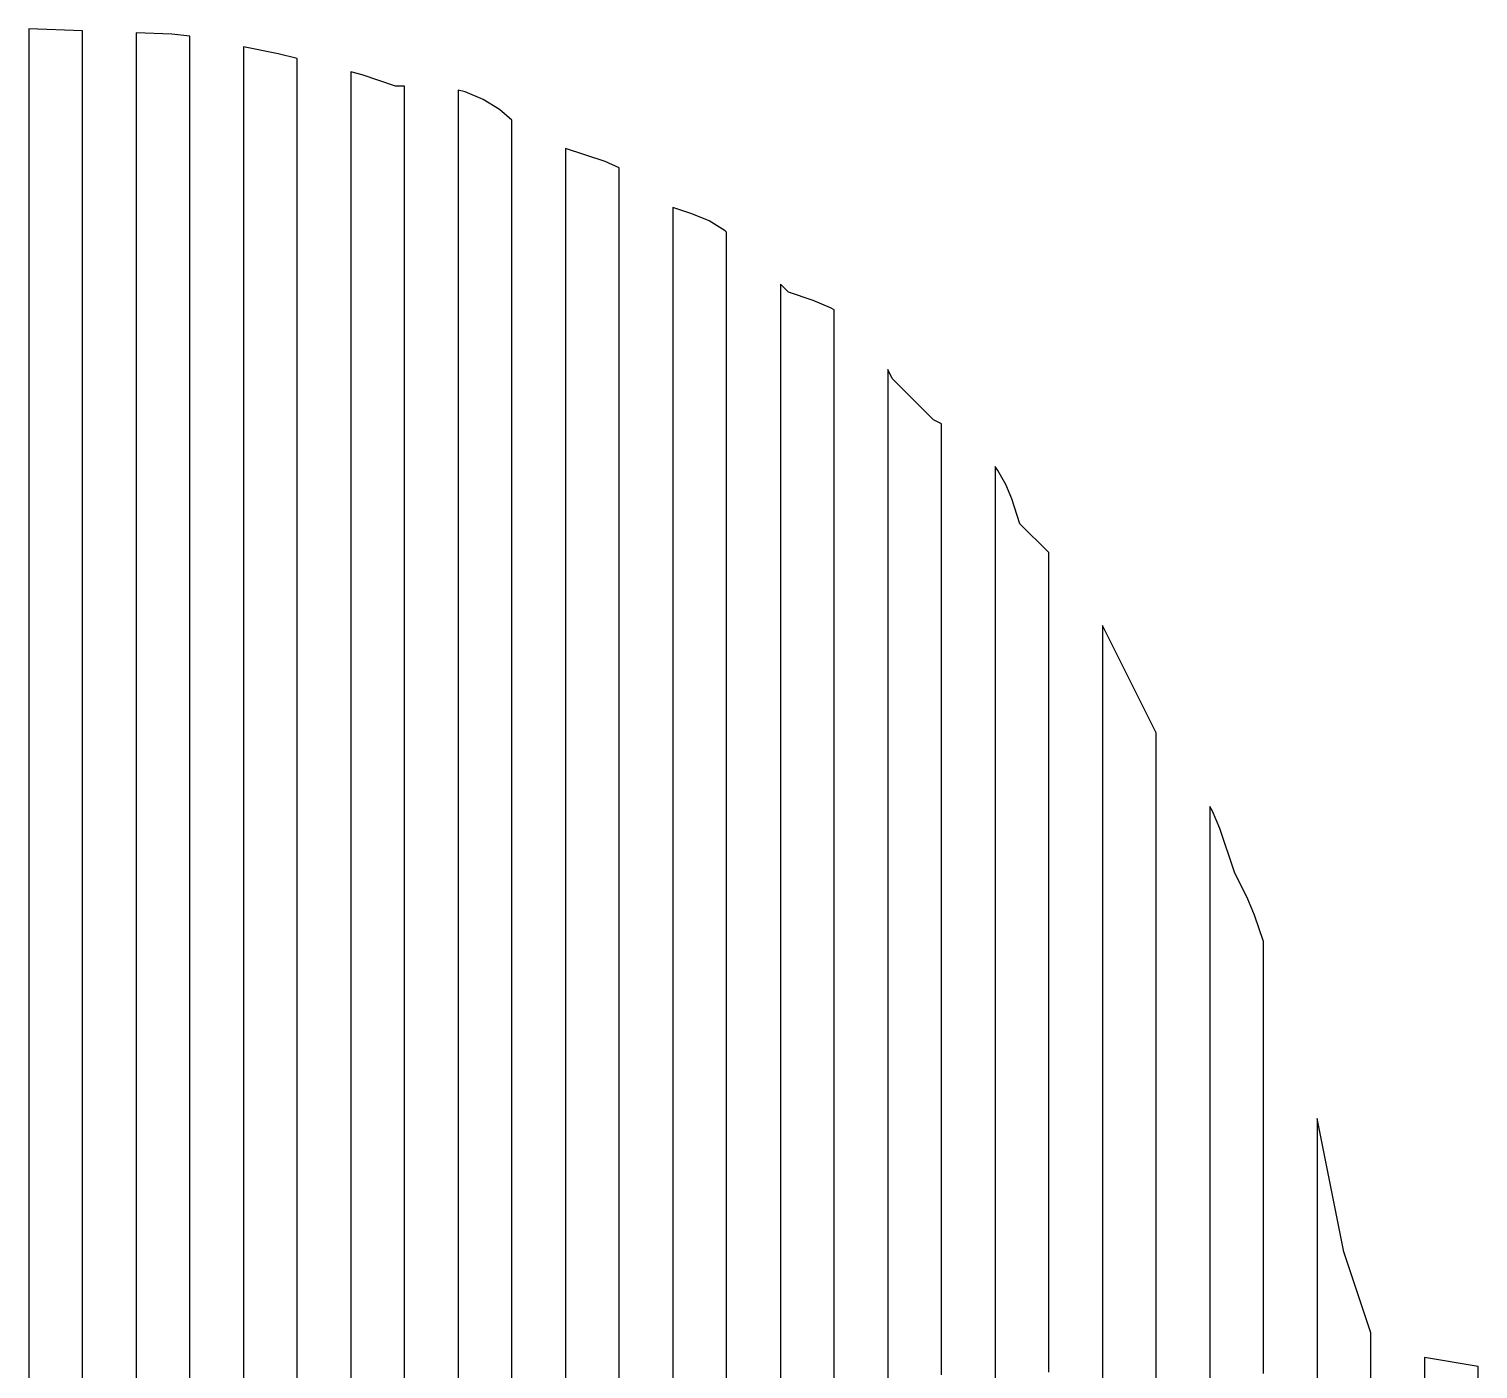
# Model space of a CAD drawing. Header units: millimetres. Extents: x -6 to 1890, y -8 to 898.
# Drawn here: x 1685.6 to 1793.6, y 642.5 to 742.4 of the extents above; entities that cross this region are included whole.
import ezdxf

# ---------------------------------------------------------------- set-up
doc = ezdxf.new("R2010")
doc.units = ezdxf.units.MM
doc.layers.add('PASSADAS_COMPLETAS', color=1, linetype='CONTINUOUS')
doc.layers.add('PECAS_2D', color=3, linetype='CONTINUOUS')

msp = doc.modelspace()

# ---------------------------------------------------------------- linework, layer by layer
at = {"layer": 'PASSADAS_COMPLETAS'}
for points in [[(1689.578, 641.652), (1689.578, 642.942), (1689.578, 644.231), (1689.578, 645.521), (1689.578, 646.81), (1689.578, 648.1), (1689.578, 649.39), (1689.578, 650.679), (1689.578, 699.684), (1689.578, 700.973), (1689.578, 702.263), (1689.578, 703.553), (1689.578, 706.132), (1689.578, 708.711), (1689.578, 711.29), (1689.578, 713.869), (1689.578, 716.448), (1689.578, 719.028), (1689.578, 720.317), (1689.578, 722.896), (1689.578, 724.186), (1689.578, 725.476), (1689.578, 729.344), (1689.578, 730.634), (1689.578, 731.924), (1689.578, 733.213), (1689.578, 734.503), (1689.578, 735.792), (1689.578, 737.082), (1689.578, 738.372), (1689.578, 742.24), (1685.578, 742.383), (1685.578, 738.491), (1685.578, 737.194), (1685.578, 735.896), (1685.578, 734.599), (1685.578, 733.302), (1685.578, 732.004), (1685.578, 730.707), (1685.578, 728.112), (1685.578, 726.815), (1685.578, 725.517), (1685.578, 724.22), (1685.578, 722.923), (1685.578, 721.625), (1685.578, 720.328), (1685.578, 719.031), (1685.578, 716.436), (1685.578, 713.841), (1685.578, 712.544), (1685.578, 709.949), (1685.578, 707.354), (1685.578, 704.76), (1685.578, 703.462), (1685.578, 700.867), (1685.578, 654.162), (1685.578, 652.865), (1685.578, 651.568), (1685.578, 650.27), (1685.578, 648.973), (1685.578, 647.676), (1685.578, 646.378), (1685.578, 645.081), (1685.578, 637.297)], [(1697.578, 639.602), (1697.578, 644.779), (1697.578, 696.547), (1697.578, 697.842), (1697.578, 699.136), (1697.578, 700.43), (1697.578, 701.724), (1697.578, 704.313), (1697.578, 706.901), (1697.578, 709.49), (1697.578, 712.078), (1697.578, 714.666), (1697.578, 717.255), (1697.578, 719.843), (1697.578, 722.432), (1697.578, 723.726), (1697.578, 726.314), (1697.578, 728.903), (1697.578, 731.491), (1697.578, 732.785), (1697.578, 734.08), (1697.578, 736.668), (1697.578, 741.845), (1696.228, 742.003), (1693.578, 742.097), (1693.578, 738.223), (1693.578, 736.932), (1693.578, 735.641), (1693.578, 734.349), (1693.578, 733.058), (1693.578, 731.767), (1693.578, 730.475), (1693.578, 729.184), (1693.578, 727.892), (1693.578, 726.601), (1693.578, 724.018), (1693.578, 721.436), (1693.578, 718.853), (1693.578, 716.27), (1693.578, 713.687), (1693.578, 711.105), (1693.578, 708.522), (1693.578, 705.939), (1693.578, 703.356), (1693.578, 702.065), (1693.578, 700.774), (1693.578, 699.482), (1693.578, 698.191), (1693.578, 646.536), (1693.578, 645.245), (1693.578, 643.953), (1693.578, 642.662), (1693.578, 641.371)], [(1705.578, 625.074), (1705.578, 691.041), (1705.578, 692.335), (1705.578, 693.628), (1705.578, 694.922), (1705.578, 696.215), (1705.578, 698.802), (1705.578, 701.389), (1705.578, 703.976), (1705.578, 706.563), (1705.578, 709.15), (1705.578, 711.737), (1705.578, 714.324), (1705.578, 716.911), (1705.578, 719.498), (1705.578, 722.084), (1705.578, 724.671), (1705.578, 727.258), (1705.578, 729.845), (1705.578, 732.432), (1705.578, 733.726), (1705.578, 735.019), (1705.578, 740.193), (1704.151, 740.539), (1701.578, 741.054), (1701.578, 735.896), (1701.578, 734.607), (1701.578, 733.317), (1701.578, 732.028), (1701.578, 729.449), (1701.578, 728.159), (1701.578, 725.58), (1701.578, 723.001), (1701.578, 720.423), (1701.578, 717.844), (1701.578, 715.265), (1701.578, 712.686), (1701.578, 710.107), (1701.578, 707.528), (1701.578, 704.949), (1701.578, 702.37), (1701.578, 699.791), (1701.578, 698.502), (1701.578, 697.212), (1701.578, 695.923), (1701.578, 694.633), (1701.578, 632.739)], [(1713.578, 609.22), (1713.578, 685.277), (1713.578, 686.566), (1713.578, 687.855), (1713.578, 689.145), (1713.578, 690.434), (1713.578, 693.012), (1713.578, 695.59), (1713.578, 698.168), (1713.578, 700.747), (1713.578, 703.325), (1713.578, 705.903), (1713.578, 708.481), (1713.578, 711.059), (1713.578, 713.638), (1713.578, 716.216), (1713.578, 718.794), (1713.578, 721.372), (1713.578, 723.951), (1713.578, 726.529), (1713.578, 729.107), (1713.578, 731.685), (1713.578, 732.974), (1713.578, 738.131), (1712.891, 738.131), (1710.414, 738.956), (1709.578, 739.193), (1709.578, 734.009), (1709.578, 732.713), (1709.578, 730.12), (1709.578, 727.528), (1709.578, 724.936), (1709.578, 722.344), (1709.578, 719.751), (1709.578, 717.159), (1709.578, 714.567), (1709.578, 711.975), (1709.578, 709.382), (1709.578, 705.494), (1709.578, 702.902), (1709.578, 700.31), (1709.578, 697.717), (1709.578, 695.125), (1709.578, 693.829), (1709.578, 692.533), (1709.578, 691.237), (1709.578, 689.941), (1709.578, 688.645), (1709.578, 687.348), (1709.578, 612.174)], [(1721.578, 589.669), (1721.578, 677.482), (1721.578, 680.065), (1721.578, 681.356), (1721.578, 682.647), (1721.578, 685.23), (1721.578, 689.104), (1721.578, 691.687), (1721.578, 694.27), (1721.578, 696.852), (1721.578, 699.435), (1721.578, 702.018), (1721.578, 704.6), (1721.578, 707.183), (1721.578, 709.766), (1721.578, 712.349), (1721.578, 714.931), (1721.578, 717.514), (1721.578, 720.097), (1721.578, 722.679), (1721.578, 725.262), (1721.578, 727.845), (1721.578, 729.136), (1721.578, 730.428), (1721.578, 735.593), (1720.656, 736.382), (1719.432, 737.135), (1718.096, 737.688), (1717.578, 737.812), (1717.578, 731.322), (1717.578, 730.024), (1717.578, 727.428), (1717.578, 724.832), (1717.578, 722.236), (1717.578, 719.64), (1717.578, 717.044), (1717.578, 714.448), (1717.578, 711.852), (1717.578, 709.256), (1717.578, 706.66), (1717.578, 704.064), (1717.578, 701.468), (1717.578, 698.872), (1717.578, 696.276), (1717.578, 693.68), (1717.578, 691.084), (1717.578, 688.488), (1717.578, 687.19), (1717.578, 685.892), (1717.578, 684.594), (1717.578, 683.296), (1717.578, 681.997), (1717.578, 680.7), (1717.578, 595.031)], [(1729.578, 582.949), (1729.578, 668.516), (1729.578, 669.813), (1729.578, 671.109), (1729.578, 672.406), (1729.578, 673.702), (1729.578, 676.295), (1729.578, 678.888), (1729.578, 681.481), (1729.578, 684.074), (1729.578, 686.667), (1729.578, 689.26), (1729.578, 691.853), (1729.578, 695.742), (1729.578, 698.335), (1729.578, 700.928), (1729.578, 703.521), (1729.578, 706.114), (1729.578, 708.707), (1729.578, 711.3), (1729.578, 713.893), (1729.578, 716.486), (1729.578, 719.079), (1729.578, 721.672), (1729.578, 724.265), (1729.578, 725.561), (1729.578, 732.044), (1728.511, 732.493), (1725.578, 733.471), (1725.578, 728.31), (1725.578, 727.02), (1725.578, 724.439), (1725.578, 721.858), (1725.578, 719.278), (1725.578, 716.697), (1725.578, 714.117), (1725.578, 711.536), (1725.578, 708.956), (1725.578, 706.375), (1725.578, 703.794), (1725.578, 699.924), (1725.578, 697.343), (1725.578, 694.763), (1725.578, 692.182), (1725.578, 689.601), (1725.578, 687.021), (1725.578, 684.44), (1725.578, 681.86), (1725.578, 679.279), (1725.578, 677.989), (1725.578, 676.699), (1725.578, 674.118), (1725.578, 585.089)], [(1737.578, 583.624), (1737.578, 656.075), (1737.578, 657.369), (1737.578, 658.663), (1737.578, 659.957), (1737.578, 661.251), (1737.578, 663.838), (1737.578, 666.426), (1737.578, 669.013), (1737.578, 671.601), (1737.578, 675.482), (1737.578, 678.07), (1737.578, 680.657), (1737.578, 683.245), (1737.578, 685.832), (1737.578, 688.42), (1737.578, 691.008), (1737.578, 693.595), (1737.578, 696.183), (1737.578, 698.77), (1737.578, 701.358), (1737.578, 703.945), (1737.578, 706.533), (1737.578, 709.121), (1737.578, 711.708), (1737.578, 715.589), (1737.578, 718.177), (1737.578, 719.471), (1737.578, 720.765), (1737.578, 727.233), (1737.466, 727.329), (1736.266, 728.071), (1734.974, 728.616), (1733.578, 729.081), (1733.578, 723.889), (1733.578, 722.591), (1733.578, 719.995), (1733.578, 717.399), (1733.578, 714.803), (1733.578, 712.207), (1733.578, 709.611), (1733.578, 707.015), (1733.578, 704.419), (1733.578, 701.823), (1733.578, 699.227), (1733.578, 696.631), (1733.578, 694.035), (1733.578, 691.439), (1733.578, 688.843), (1733.578, 686.247), (1733.578, 682.353), (1733.578, 679.757), (1733.578, 677.161), (1733.578, 674.565), (1733.578, 671.969), (1733.578, 669.373), (1733.578, 668.075), (1733.578, 666.777), (1733.578, 665.479), (1733.578, 664.181), (1733.578, 662.883), (1733.578, 661.585), (1733.578, 581.109)], [(1745.578, 641.305), (1745.578, 642.598), (1745.578, 643.89), (1745.578, 646.476), (1745.578, 649.061), (1745.578, 651.646), (1745.578, 655.524), (1745.578, 658.109), (1745.578, 660.694), (1745.578, 663.279), (1745.578, 665.864), (1745.578, 668.449), (1745.578, 671.034), (1745.578, 673.62), (1745.578, 676.205), (1745.578, 678.79), (1745.578, 681.375), (1745.578, 683.96), (1745.578, 686.545), (1745.578, 689.13), (1745.578, 691.716), (1745.578, 694.301), (1745.578, 698.179), (1745.578, 700.764), (1745.578, 703.349), (1745.578, 705.934), (1745.578, 708.519), (1745.578, 711.104), (1745.578, 712.397), (1745.578, 713.689), (1745.578, 721.445), (1745.322, 721.604), (1744.022, 722.152), (1742.182, 722.766), (1741.578, 723.37), (1741.578, 716.914), (1741.578, 715.623), (1741.578, 713.041), (1741.578, 710.458), (1741.578, 707.876), (1741.578, 705.294), (1741.578, 702.711), (1741.578, 700.129), (1741.578, 697.547), (1741.578, 694.964), (1741.578, 692.382), (1741.578, 689.799), (1741.578, 687.217), (1741.578, 684.635), (1741.578, 682.052), (1741.578, 678.179), (1741.578, 675.596), (1741.578, 673.014), (1741.578, 670.432), (1741.578, 667.849), (1741.578, 665.267), (1741.578, 662.685), (1741.578, 660.102), (1741.578, 657.52), (1741.578, 654.938), (1741.578, 653.646), (1741.578, 652.355), (1741.578, 651.064), (1741.578, 649.773), (1741.578, 648.482), (1741.578, 647.191), (1741.578, 645.899), (1741.578, 643.317), (1741.578, 578.758)], [(1753.578, 642.068), (1753.578, 644.646), (1753.578, 647.223), (1753.578, 649.801), (1753.578, 652.379), (1753.578, 654.956), (1753.578, 657.534), (1753.578, 660.112), (1753.578, 662.689), (1753.578, 665.267), (1753.578, 667.844), (1753.578, 670.422), (1753.578, 673), (1753.578, 675.577), (1753.578, 678.155), (1753.578, 680.732), (1753.578, 684.599), (1753.578, 687.177), (1753.578, 689.754), (1753.578, 692.332), (1753.578, 694.909), (1753.578, 697.487), (1753.578, 700.065), (1753.578, 702.642), (1753.578, 703.931), (1753.578, 705.22), (1753.578, 712.953), (1752.998, 713.243), (1749.916, 716.325), (1749.578, 717.001), (1749.578, 710.528), (1749.578, 709.233), (1749.578, 706.644), (1749.578, 704.055), (1749.578, 701.466), (1749.578, 698.877), (1749.578, 696.287), (1749.578, 693.698), (1749.578, 691.109), (1749.578, 688.52), (1749.578, 685.931), (1749.578, 682.047), (1749.578, 679.458), (1749.578, 676.869), (1749.578, 674.279), (1749.578, 671.69), (1749.578, 669.101), (1749.578, 666.512), (1749.578, 663.923), (1749.578, 661.334), (1749.578, 658.744), (1749.578, 656.155), (1749.578, 653.566), (1749.578, 650.977), (1749.578, 648.388), (1749.578, 645.798), (1749.578, 643.209), (1749.578, 640.62)], [(1761.578, 642.273), (1761.578, 644.873), (1761.578, 647.473), (1761.578, 650.073), (1761.578, 652.672), (1761.578, 655.272), (1761.578, 657.872), (1761.578, 660.472), (1761.578, 663.072), (1761.578, 665.672), (1761.578, 668.272), (1761.578, 670.872), (1761.578, 673.472), (1761.578, 676.071), (1761.578, 678.671), (1761.578, 681.271), (1761.578, 683.871), (1761.578, 686.471), (1761.578, 689.071), (1761.578, 691.671), (1761.578, 692.971), (1761.578, 694.271), (1761.578, 703.37), (1759.439, 705.509), (1758.826, 707.349), (1758.384, 708.436), (1757.795, 709.474), (1757.578, 709.76), (1757.578, 700.726), (1757.578, 699.436), (1757.578, 695.565), (1757.578, 692.984), (1757.578, 690.403), (1757.578, 687.822), (1757.578, 685.241), (1757.578, 682.66), (1757.578, 680.079), (1757.578, 677.498), (1757.578, 674.917), (1757.578, 672.336), (1757.578, 668.465), (1757.578, 665.884), (1757.578, 663.303), (1757.578, 660.722), (1757.578, 658.141), (1757.578, 655.56), (1757.578, 652.979), (1757.578, 650.399), (1757.578, 647.818), (1757.578, 645.237), (1757.578, 642.656), (1757.578, 640.075)], [(1769.578, 640.568), (1769.578, 643.165), (1769.578, 645.763), (1769.578, 648.361), (1769.578, 650.959), (1769.578, 653.557), (1769.578, 656.155), (1769.578, 658.753), (1769.578, 661.351), (1769.578, 663.948), (1769.578, 666.546), (1769.578, 669.144), (1769.578, 671.742), (1769.578, 674.34), (1769.578, 676.938), (1769.578, 678.237), (1769.578, 679.536), (1769.578, 689.927), (1765.578, 697.927), (1765.578, 687.606), (1765.578, 686.316), (1765.578, 683.736), (1765.578, 681.156), (1765.578, 678.576), (1765.578, 675.995), (1765.578, 673.415), (1765.578, 670.835), (1765.578, 666.965), (1765.578, 664.385), (1765.578, 661.804), (1765.578, 659.224), (1765.578, 656.644), (1765.578, 654.064), (1765.578, 651.484), (1765.578, 648.903), (1765.578, 646.323), (1765.578, 643.743), (1765.578, 641.163)], [(1777.578, 642.177), (1777.578, 646.039), (1777.578, 648.614), (1777.578, 651.188), (1777.578, 652.476), (1777.578, 653.763), (1777.578, 674.36), (1776.922, 676.326), (1776.429, 677.518), (1775.425, 679.525), (1774.337, 682.789), (1773.793, 684.081), (1773.578, 684.429), (1773.578, 668.934), (1773.578, 667.643), (1773.578, 665.06), (1773.578, 662.478), (1773.578, 659.896), (1773.578, 657.313), (1773.578, 654.731), (1773.578, 652.148), (1773.578, 649.566), (1773.578, 646.983), (1773.578, 644.401), (1773.578, 641.819)], [(1785.578, 639.985), (1785.578, 645.189), (1783.565, 651.229), (1781.578, 661.162), (1781.578, 640.488)], [(1793.578, 637.521), (1793.578, 642.697), (1789.578, 643.364), (1789.578, 639.478)]]:
    msp.add_lwpolyline(points, dxfattribs=at)
at = {"layer": 'PECAS_2D'}
for points in [[(1689.578, 641.652), (1689.578, 642.942), (1689.578, 644.231), (1689.578, 645.521), (1689.578, 646.81), (1689.578, 648.1), (1689.578, 649.39), (1689.578, 650.679), (1689.578, 699.684), (1689.578, 700.973), (1689.578, 702.263), (1689.578, 703.553), (1689.578, 706.132), (1689.578, 708.711), (1689.578, 711.29), (1689.578, 713.869), (1689.578, 716.448), (1689.578, 719.028), (1689.578, 720.317), (1689.578, 722.896), (1689.578, 724.186), (1689.578, 725.476), (1689.578, 729.344), (1689.578, 730.634), (1689.578, 731.924), (1689.578, 733.213), (1689.578, 734.503), (1689.578, 735.792), (1689.578, 737.082), (1689.578, 738.372), (1689.578, 742.24), (1685.578, 742.383), (1685.578, 738.491), (1685.578, 737.194), (1685.578, 735.896), (1685.578, 734.599), (1685.578, 733.302), (1685.578, 732.004), (1685.578, 730.707), (1685.578, 728.112), (1685.578, 726.815), (1685.578, 725.517), (1685.578, 724.22), (1685.578, 722.923), (1685.578, 721.625), (1685.578, 720.328), (1685.578, 719.031), (1685.578, 716.436), (1685.578, 713.841), (1685.578, 712.544), (1685.578, 709.949), (1685.578, 707.354), (1685.578, 704.76), (1685.578, 703.462), (1685.578, 700.867), (1685.578, 654.162), (1685.578, 652.865), (1685.578, 651.568), (1685.578, 650.27), (1685.578, 648.973), (1685.578, 647.676), (1685.578, 646.378), (1685.578, 645.081), (1685.578, 637.297)], [(1697.578, 639.602), (1697.578, 644.779), (1697.578, 696.547), (1697.578, 697.842), (1697.578, 699.136), (1697.578, 700.43), (1697.578, 701.724), (1697.578, 704.313), (1697.578, 706.901), (1697.578, 709.49), (1697.578, 712.078), (1697.578, 714.666), (1697.578, 717.255), (1697.578, 719.843), (1697.578, 722.432), (1697.578, 723.726), (1697.578, 726.314), (1697.578, 728.903), (1697.578, 731.491), (1697.578, 732.785), (1697.578, 734.08), (1697.578, 736.668), (1697.578, 741.845), (1696.228, 742.003), (1693.578, 742.097), (1693.578, 738.223), (1693.578, 736.932), (1693.578, 735.641), (1693.578, 734.349), (1693.578, 733.058), (1693.578, 731.767), (1693.578, 730.475), (1693.578, 729.184), (1693.578, 727.892), (1693.578, 726.601), (1693.578, 724.018), (1693.578, 721.436), (1693.578, 718.853), (1693.578, 716.27), (1693.578, 713.687), (1693.578, 711.105), (1693.578, 708.522), (1693.578, 705.939), (1693.578, 703.356), (1693.578, 702.065), (1693.578, 700.774), (1693.578, 699.482), (1693.578, 698.191), (1693.578, 646.536), (1693.578, 645.245), (1693.578, 643.953), (1693.578, 642.662), (1693.578, 641.371)], [(1705.578, 625.074), (1705.578, 691.041), (1705.578, 692.335), (1705.578, 693.628), (1705.578, 694.922), (1705.578, 696.215), (1705.578, 698.802), (1705.578, 701.389), (1705.578, 703.976), (1705.578, 706.563), (1705.578, 709.15), (1705.578, 711.737), (1705.578, 714.324), (1705.578, 716.911), (1705.578, 719.498), (1705.578, 722.084), (1705.578, 724.671), (1705.578, 727.258), (1705.578, 729.845), (1705.578, 732.432), (1705.578, 733.726), (1705.578, 735.019), (1705.578, 740.193), (1704.151, 740.539), (1701.578, 741.054), (1701.578, 735.896), (1701.578, 734.607), (1701.578, 733.317), (1701.578, 732.028), (1701.578, 729.449), (1701.578, 728.159), (1701.578, 725.58), (1701.578, 723.001), (1701.578, 720.423), (1701.578, 717.844), (1701.578, 715.265), (1701.578, 712.686), (1701.578, 710.107), (1701.578, 707.528), (1701.578, 704.949), (1701.578, 702.37), (1701.578, 699.791), (1701.578, 698.502), (1701.578, 697.212), (1701.578, 695.923), (1701.578, 694.633), (1701.578, 632.739)], [(1713.578, 609.22), (1713.578, 685.277), (1713.578, 686.566), (1713.578, 687.855), (1713.578, 689.145), (1713.578, 690.434), (1713.578, 693.012), (1713.578, 695.59), (1713.578, 698.168), (1713.578, 700.747), (1713.578, 703.325), (1713.578, 705.903), (1713.578, 708.481), (1713.578, 711.059), (1713.578, 713.638), (1713.578, 716.216), (1713.578, 718.794), (1713.578, 721.372), (1713.578, 723.951), (1713.578, 726.529), (1713.578, 729.107), (1713.578, 731.685), (1713.578, 732.974), (1713.578, 738.131), (1712.891, 738.131), (1710.414, 738.956), (1709.578, 739.193), (1709.578, 734.009), (1709.578, 732.713), (1709.578, 730.12), (1709.578, 727.528), (1709.578, 724.936), (1709.578, 722.344), (1709.578, 719.751), (1709.578, 717.159), (1709.578, 714.567), (1709.578, 711.975), (1709.578, 709.382), (1709.578, 705.494), (1709.578, 702.902), (1709.578, 700.31), (1709.578, 697.717), (1709.578, 695.125), (1709.578, 693.829), (1709.578, 692.533), (1709.578, 691.237), (1709.578, 689.941), (1709.578, 688.645), (1709.578, 687.348), (1709.578, 612.174)], [(1721.578, 589.669), (1721.578, 677.482), (1721.578, 680.065), (1721.578, 681.356), (1721.578, 682.647), (1721.578, 685.23), (1721.578, 689.104), (1721.578, 691.687), (1721.578, 694.27), (1721.578, 696.852), (1721.578, 699.435), (1721.578, 702.018), (1721.578, 704.6), (1721.578, 707.183), (1721.578, 709.766), (1721.578, 712.349), (1721.578, 714.931), (1721.578, 717.514), (1721.578, 720.097), (1721.578, 722.679), (1721.578, 725.262), (1721.578, 727.845), (1721.578, 729.136), (1721.578, 730.428), (1721.578, 735.593), (1720.656, 736.382), (1719.432, 737.135), (1718.096, 737.688), (1717.578, 737.812), (1717.578, 731.322), (1717.578, 730.024), (1717.578, 727.428), (1717.578, 724.832), (1717.578, 722.236), (1717.578, 719.64), (1717.578, 717.044), (1717.578, 714.448), (1717.578, 711.852), (1717.578, 709.256), (1717.578, 706.66), (1717.578, 704.064), (1717.578, 701.468), (1717.578, 698.872), (1717.578, 696.276), (1717.578, 693.68), (1717.578, 691.084), (1717.578, 688.488), (1717.578, 687.19), (1717.578, 685.892), (1717.578, 684.594), (1717.578, 683.296), (1717.578, 681.997), (1717.578, 680.7), (1717.578, 595.031)], [(1729.578, 582.949), (1729.578, 668.516), (1729.578, 669.813), (1729.578, 671.109), (1729.578, 672.406), (1729.578, 673.702), (1729.578, 676.295), (1729.578, 678.888), (1729.578, 681.481), (1729.578, 684.074), (1729.578, 686.667), (1729.578, 689.26), (1729.578, 691.853), (1729.578, 695.742), (1729.578, 698.335), (1729.578, 700.928), (1729.578, 703.521), (1729.578, 706.114), (1729.578, 708.707), (1729.578, 711.3), (1729.578, 713.893), (1729.578, 716.486), (1729.578, 719.079), (1729.578, 721.672), (1729.578, 724.265), (1729.578, 725.561), (1729.578, 732.044), (1728.511, 732.493), (1725.578, 733.471), (1725.578, 728.31), (1725.578, 727.02), (1725.578, 724.439), (1725.578, 721.858), (1725.578, 719.278), (1725.578, 716.697), (1725.578, 714.117), (1725.578, 711.536), (1725.578, 708.956), (1725.578, 706.375), (1725.578, 703.794), (1725.578, 699.924), (1725.578, 697.343), (1725.578, 694.763), (1725.578, 692.182), (1725.578, 689.601), (1725.578, 687.021), (1725.578, 684.44), (1725.578, 681.86), (1725.578, 679.279), (1725.578, 677.989), (1725.578, 676.699), (1725.578, 674.118), (1725.578, 585.089)], [(1737.578, 583.624), (1737.578, 656.075), (1737.578, 657.369), (1737.578, 658.663), (1737.578, 659.957), (1737.578, 661.251), (1737.578, 663.838), (1737.578, 666.426), (1737.578, 669.013), (1737.578, 671.601), (1737.578, 675.482), (1737.578, 678.07), (1737.578, 680.657), (1737.578, 683.245), (1737.578, 685.832), (1737.578, 688.42), (1737.578, 691.008), (1737.578, 693.595), (1737.578, 696.183), (1737.578, 698.77), (1737.578, 701.358), (1737.578, 703.945), (1737.578, 706.533), (1737.578, 709.121), (1737.578, 711.708), (1737.578, 715.589), (1737.578, 718.177), (1737.578, 719.471), (1737.578, 720.765), (1737.578, 727.233), (1737.466, 727.329), (1736.266, 728.071), (1734.974, 728.616), (1733.578, 729.081), (1733.578, 723.889), (1733.578, 722.591), (1733.578, 719.995), (1733.578, 717.399), (1733.578, 714.803), (1733.578, 712.207), (1733.578, 709.611), (1733.578, 707.015), (1733.578, 704.419), (1733.578, 701.823), (1733.578, 699.227), (1733.578, 696.631), (1733.578, 694.035), (1733.578, 691.439), (1733.578, 688.843), (1733.578, 686.247), (1733.578, 682.353), (1733.578, 679.757), (1733.578, 677.161), (1733.578, 674.565), (1733.578, 671.969), (1733.578, 669.373), (1733.578, 668.075), (1733.578, 666.777), (1733.578, 665.479), (1733.578, 664.181), (1733.578, 662.883), (1733.578, 661.585), (1733.578, 581.109)], [(1745.578, 641.305), (1745.578, 642.598), (1745.578, 643.89), (1745.578, 646.476), (1745.578, 649.061), (1745.578, 651.646), (1745.578, 655.524), (1745.578, 658.109), (1745.578, 660.694), (1745.578, 663.279), (1745.578, 665.864), (1745.578, 668.449), (1745.578, 671.034), (1745.578, 673.62), (1745.578, 676.205), (1745.578, 678.79), (1745.578, 681.375), (1745.578, 683.96), (1745.578, 686.545), (1745.578, 689.13), (1745.578, 691.716), (1745.578, 694.301), (1745.578, 698.179), (1745.578, 700.764), (1745.578, 703.349), (1745.578, 705.934), (1745.578, 708.519), (1745.578, 711.104), (1745.578, 712.397), (1745.578, 713.689), (1745.578, 721.445), (1745.322, 721.604), (1744.022, 722.152), (1742.182, 722.766), (1741.578, 723.37), (1741.578, 716.914), (1741.578, 715.623), (1741.578, 713.041), (1741.578, 710.458), (1741.578, 707.876), (1741.578, 705.294), (1741.578, 702.711), (1741.578, 700.129), (1741.578, 697.547), (1741.578, 694.964), (1741.578, 692.382), (1741.578, 689.799), (1741.578, 687.217), (1741.578, 684.635), (1741.578, 682.052), (1741.578, 678.179), (1741.578, 675.596), (1741.578, 673.014), (1741.578, 670.432), (1741.578, 667.849), (1741.578, 665.267), (1741.578, 662.685), (1741.578, 660.102), (1741.578, 657.52), (1741.578, 654.938), (1741.578, 653.646), (1741.578, 652.355), (1741.578, 651.064), (1741.578, 649.773), (1741.578, 648.482), (1741.578, 647.191), (1741.578, 645.899), (1741.578, 643.317), (1741.578, 578.758)], [(1753.578, 642.068), (1753.578, 644.646), (1753.578, 647.223), (1753.578, 649.801), (1753.578, 652.379), (1753.578, 654.956), (1753.578, 657.534), (1753.578, 660.112), (1753.578, 662.689), (1753.578, 665.267), (1753.578, 667.844), (1753.578, 670.422), (1753.578, 673), (1753.578, 675.577), (1753.578, 678.155), (1753.578, 680.732), (1753.578, 684.599), (1753.578, 687.177), (1753.578, 689.754), (1753.578, 692.332), (1753.578, 694.909), (1753.578, 697.487), (1753.578, 700.065), (1753.578, 702.642), (1753.578, 703.931), (1753.578, 705.22), (1753.578, 712.953), (1752.998, 713.243), (1749.916, 716.325), (1749.578, 717.001), (1749.578, 710.528), (1749.578, 709.233), (1749.578, 706.644), (1749.578, 704.055), (1749.578, 701.466), (1749.578, 698.877), (1749.578, 696.287), (1749.578, 693.698), (1749.578, 691.109), (1749.578, 688.52), (1749.578, 685.931), (1749.578, 682.047), (1749.578, 679.458), (1749.578, 676.869), (1749.578, 674.279), (1749.578, 671.69), (1749.578, 669.101), (1749.578, 666.512), (1749.578, 663.923), (1749.578, 661.334), (1749.578, 658.744), (1749.578, 656.155), (1749.578, 653.566), (1749.578, 650.977), (1749.578, 648.388), (1749.578, 645.798), (1749.578, 643.209), (1749.578, 640.62)], [(1761.578, 642.273), (1761.578, 644.873), (1761.578, 647.473), (1761.578, 650.073), (1761.578, 652.672), (1761.578, 655.272), (1761.578, 657.872), (1761.578, 660.472), (1761.578, 663.072), (1761.578, 665.672), (1761.578, 668.272), (1761.578, 670.872), (1761.578, 673.472), (1761.578, 676.071), (1761.578, 678.671), (1761.578, 681.271), (1761.578, 683.871), (1761.578, 686.471), (1761.578, 689.071), (1761.578, 691.671), (1761.578, 692.971), (1761.578, 694.271), (1761.578, 703.37), (1759.439, 705.509), (1758.826, 707.349), (1758.384, 708.436), (1757.795, 709.474), (1757.578, 709.76), (1757.578, 700.726), (1757.578, 699.436), (1757.578, 695.565), (1757.578, 692.984), (1757.578, 690.403), (1757.578, 687.822), (1757.578, 685.241), (1757.578, 682.66), (1757.578, 680.079), (1757.578, 677.498), (1757.578, 674.917), (1757.578, 672.336), (1757.578, 668.465), (1757.578, 665.884), (1757.578, 663.303), (1757.578, 660.722), (1757.578, 658.141), (1757.578, 655.56), (1757.578, 652.979), (1757.578, 650.399), (1757.578, 647.818), (1757.578, 645.237), (1757.578, 642.656), (1757.578, 640.075)], [(1769.578, 640.568), (1769.578, 643.165), (1769.578, 645.763), (1769.578, 648.361), (1769.578, 650.959), (1769.578, 653.557), (1769.578, 656.155), (1769.578, 658.753), (1769.578, 661.351), (1769.578, 663.948), (1769.578, 666.546), (1769.578, 669.144), (1769.578, 671.742), (1769.578, 674.34), (1769.578, 676.938), (1769.578, 678.237), (1769.578, 679.536), (1769.578, 689.927), (1765.578, 697.927), (1765.578, 687.606), (1765.578, 686.316), (1765.578, 683.736), (1765.578, 681.156), (1765.578, 678.576), (1765.578, 675.995), (1765.578, 673.415), (1765.578, 670.835), (1765.578, 666.965), (1765.578, 664.385), (1765.578, 661.804), (1765.578, 659.224), (1765.578, 656.644), (1765.578, 654.064), (1765.578, 651.484), (1765.578, 648.903), (1765.578, 646.323), (1765.578, 643.743), (1765.578, 641.163)], [(1777.578, 642.177), (1777.578, 646.039), (1777.578, 648.614), (1777.578, 651.188), (1777.578, 652.476), (1777.578, 653.763), (1777.578, 674.36), (1776.922, 676.326), (1776.429, 677.518), (1775.425, 679.525), (1774.337, 682.789), (1773.793, 684.081), (1773.578, 684.429), (1773.578, 668.934), (1773.578, 667.643), (1773.578, 665.06), (1773.578, 662.478), (1773.578, 659.896), (1773.578, 657.313), (1773.578, 654.731), (1773.578, 652.148), (1773.578, 649.566), (1773.578, 646.983), (1773.578, 644.401), (1773.578, 641.819)], [(1785.578, 639.985), (1785.578, 645.189), (1783.565, 651.229), (1781.578, 661.162), (1781.578, 640.488)], [(1793.578, 637.521), (1793.578, 642.697), (1789.578, 643.364), (1789.578, 639.478)]]:
    msp.add_lwpolyline(points, dxfattribs=at)

doc.saveas('drawing.dxf')
